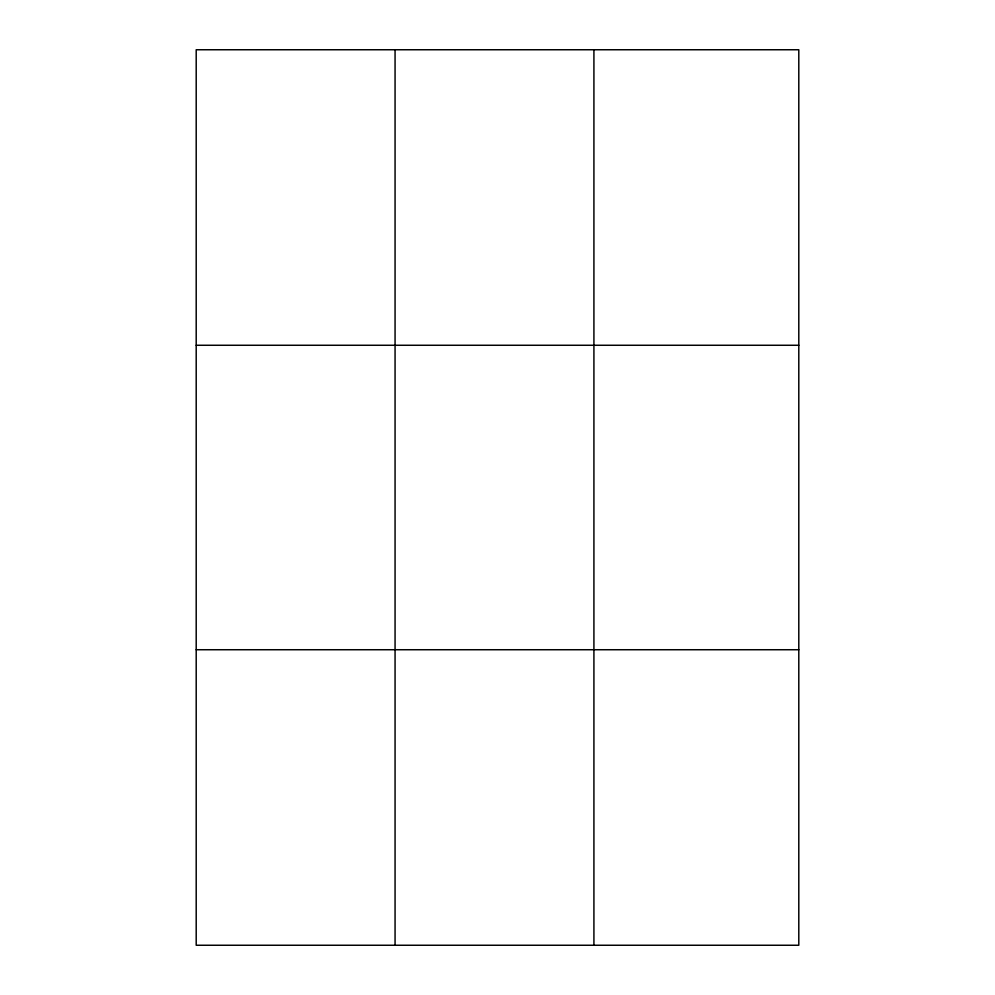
<?xml version="1.0" encoding="UTF-8"?>
<svg xmlns="http://www.w3.org/2000/svg" width="995" height="995" viewBox="0 0 995 995"><rect width="100%" height="100%" fill="white"/><g stroke="black" fill="none" stroke-linecap="round" stroke-linejoin="round"><path stroke-width="1.49" d="M395.065 49.75L395.065 945.25M593.915 49.75L593.915 945.25M798.798 345.265L798.798 49.75L196.202 49.75L196.202 945.25L798.798 945.25L798.798 345.265L196.202 345.265M196.202 649.735L798.798 649.735"/></g></svg>
